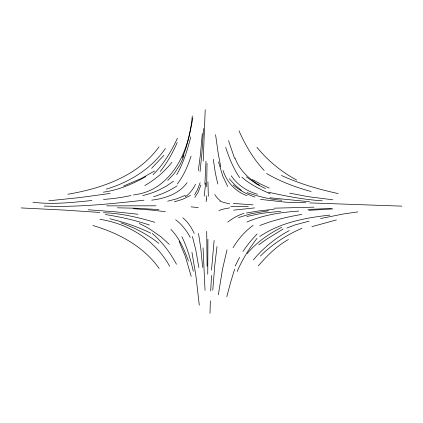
<?xml version="1.0" encoding="UTF-8"?>
<svg xmlns="http://www.w3.org/2000/svg" width="423" height="423" viewBox="0 0 423 423"><rect width="100%" height="100%" fill="white"/><g stroke="black" fill="none" stroke-linecap="round" stroke-linejoin="round"><path stroke-width="0.63" d="M207.746 274.247L207.91 239.281M207.032 163.373L206.662 186.696M205.203 109.763L203.209 161.089M209.988 313.237L210.358 300.779M205.996 161.121L204.875 184.306M211.511 270.17L214.123 240.47M210.68 290.95L211.553 275.442M203.526 128.539L201.951 152.772L200.063 171.564M212.748 290.252L214.752 265.586L217.02 246.472M206.736 195.675L206.445 199.048M202.316 133.546L200.433 154.453L198.318 170.643M205.7 183.027L204.166 196.177M192.28 115.923C189.948 141.911 180.647 169.649 158.694 185.501A54.593 54.593 0 0 1 140.499 193.718L133.441 195.003M218.347 294.82L222.472 269.361L226.998 249.824M192.914 117.901C190.181 131.426 187.881 145.232 182.223 157.922M226.818 296.671L230.482 282.807L234.654 269.086M190.784 136.867C187.479 149.938 183.423 162.977 176.703 174.741M200.93 184.946L198.107 192.264L194.855 197.414M200.127 182.715L197.462 189.768L194.596 194.876M191.074 156.177C187.844 166.022 183.714 175.751 177.295 183.979M237.166 271.503C242.231 259.574 249.189 248.528 257.084 238.276M177.205 142.535C172.732 152.814 167.244 162.712 160.254 171.505M177.433 138.152C171.352 151.54 163.564 164.351 153.047 174.725M235.156 266.051L239.524 257.401M195.521 184.227C193.179 189.16 189.758 193.681 185.221 196.79M233.041 247.688C238.249 239.074 244.954 231.281 253.128 225.353M165.398 148.478C151.455 168.698 129.507 182.281 106.21 189.16M159.032 146.802C138.041 176.021 101.917 188.484 67.812 194.247M187.098 182.657C179.014 193.93 164.922 198.524 151.709 200.169M247.169 253.573C256.555 242.379 268.748 233.866 281.707 227.299M258.284 265.882C267.019 255.746 276.668 246.08 288.438 239.503M163.828 155.389L151.635 168.343M260.378 256.068C272.28 244.235 286.572 234.913 301.964 228.267M167.741 180.431L174.213 173.552L179.431 165.7A61.235 61.235 0 0 0 183.968 155.32M258.77 244.822L266.157 239.529L283.135 228.975M173.552 181.197L166.482 186.03L158.916 190.038A82.876 82.876 0 0 1 142.72 195.558M177.105 185.792C169.946 190.704 161.903 194.183 153.628 196.716M259.69 236.573C280.327 222.466 305.538 217.776 329.935 215.085M154.527 171.035L141.377 178.406L123.558 186.062M190.461 195.378L182.71 199.281L174.392 201.803M145.882 176.597C132.663 184.047 118.398 190.107 103.27 192.179M185.374 195.278L176.719 198.81L167.682 201.216M286.826 228.045L295.016 224.925L309.128 221.123M246.9 222.064C263.228 214.99 281.036 212.246 298.68 211.088M259.807 225.528C273.279 220.203 287.444 216.872 301.689 214.419M218.929 210.49L223.582 209.031L229.742 207.862M238.498 217.565L251.421 213.636L268.547 210.723M311.894 226.665L336.391 219.923M246.836 216.502L261.551 213.361L280.793 211.23M246.371 213.018L258.485 210.971L274.178 209.232M320.549 218.554L343.772 213.911L357.832 211.881M233.633 210.146L254.593 207.915M110.202 193.433L79.566 197.61L48.804 200.782M143.994 200.179C110.895 203.891 77.61 207.418 44.256 206.043M91.907 200.497C72.365 202.464 52.595 204.732 32.983 202.236M308.801 210.321L332.906 208.92M307.854 209.47L331.5 208.396M274.014 208.185L314.009 207.143M230.762 206.699L248.343 206.382M305.618 202.744L285.832 202.194L260.526 199.413M155.981 205.8L106.691 205.853M117.367 207.815L135.566 208.222L158.926 209.565M401.85 206.138L309.784 202.908M103.397 212.727C120.93 213.234 138.104 217.385 154.86 222.329M21.15 207.926L65.465 210.162L99.902 212.457M253.033 204.854L233.374 203.452M133.467 208.687L151.429 210.078L165.356 211.664M88.259 209.766L116.272 211.902L137.998 214.255M322.337 200.819C304.206 199.667 286.323 196.198 268.621 192.248M309.557 201.75L270.033 197.784M281.723 200.248C269.863 199.434 258.279 196.415 247.053 192.608M191.069 206.858L195.616 207.318A57.042 57.042 0 0 1 198.324 207.735M332.816 199.799L308.415 196.7L289.612 193.147M105.369 214.53C120.28 216.914 135.09 220.156 149.393 225.025M229.689 203.823L224.09 202.564L219.865 201.121M338.215 193.586C318.773 189.356 299.532 183.767 281.417 175.445M109.827 218.754C123.913 222.197 137.803 226.717 150.794 233.21M311.111 191.524C295.619 187.289 280.438 181.599 266.538 173.493M257.385 194.22C246.937 191.291 237.361 184.862 231.265 175.815M92.954 225.522C118.44 233.057 143.587 246.286 159.164 268.51M254.932 197.049C247.021 194.363 239.46 190.413 233.136 184.904M120.92 222.826C134.54 227.664 147.59 234.368 158.905 243.421M247.085 195.696C237.784 192.571 230.128 185.443 225.676 176.777A42.802 42.802 0 0 1 223.048 170.511M265.544 188.6L256.772 184.185L246.424 176.93M269.282 188.098L260.69 184.079L252.372 179.521M270.249 193.782C260.235 189.324 250.141 184.534 241.871 177.2M259.32 185.147C248.957 178.707 239.064 169.988 235.146 158.059M175.667 219.738C181.848 224.37 186.643 230.635 190.244 237.425M182.868 217.824C187.886 222.006 191.513 227.6 194.252 233.475M152.248 233.48C162.3 241.972 170.258 252.711 176.481 264.253M169.242 244.33L160.703 236.589L149.314 228.758A103.942 103.942 0 0 0 139.067 223.471M170.876 229.314C179.373 238.128 184.28 249.596 188.436 260.933M264.19 170.469C253.356 158.995 245.34 145.174 239 130.807M239.645 177.681C233.401 168.428 229.134 158.006 225.729 147.416M169.676 266.284C159.201 247.111 141.271 232.587 120.967 224.867A102.72 102.72 0 0 0 99.902 219.31M227.674 186.453L222.773 176.058L218.485 161.903M181.848 236.653C187.273 247.608 190.593 259.447 193.316 271.323M179.135 241.464L185.348 256.407L191.196 276.383M228.526 140.637L234.628 158.519M192.396 236.473L195.791 249.935L198.868 267.521M217.813 184.016L215.392 173.271L213.277 159.265M220.737 166.889L218.12 152.883L215.587 134.736M191.936 252.288L195.849 275.325L199.291 305.173M198.519 233.464L200.777 248.285L202.665 267.473M203.056 247.825L205.028 290.337M208.343 196.272L207.931 181.8M206.72 231.318L207.111 266.257M241.417 190.244A64.026 64.026 0 0 1 229.393 178.76M296.75 180.098A131.31 131.31 0 0 1 256.946 147.299M253.356 259.886A121.771 121.771 0 0 1 289.242 230.604M243.008 251.426A119.846 119.846 0 0 1 257.179 233.956M227.727 222.133A51.5 51.5 0 0 1 243.955 213.329M130.961 195.532A184.666 184.666 0 0 1 103.461 199.407M171.928 162.279A94.593 94.593 0 0 1 144.809 185.544M220.409 200.772A21.018 21.018 0 0 1 214.778 194.49M206.44 199.048A41.137 41.137 0 0 1 206.086 201.655"/></g></svg>
